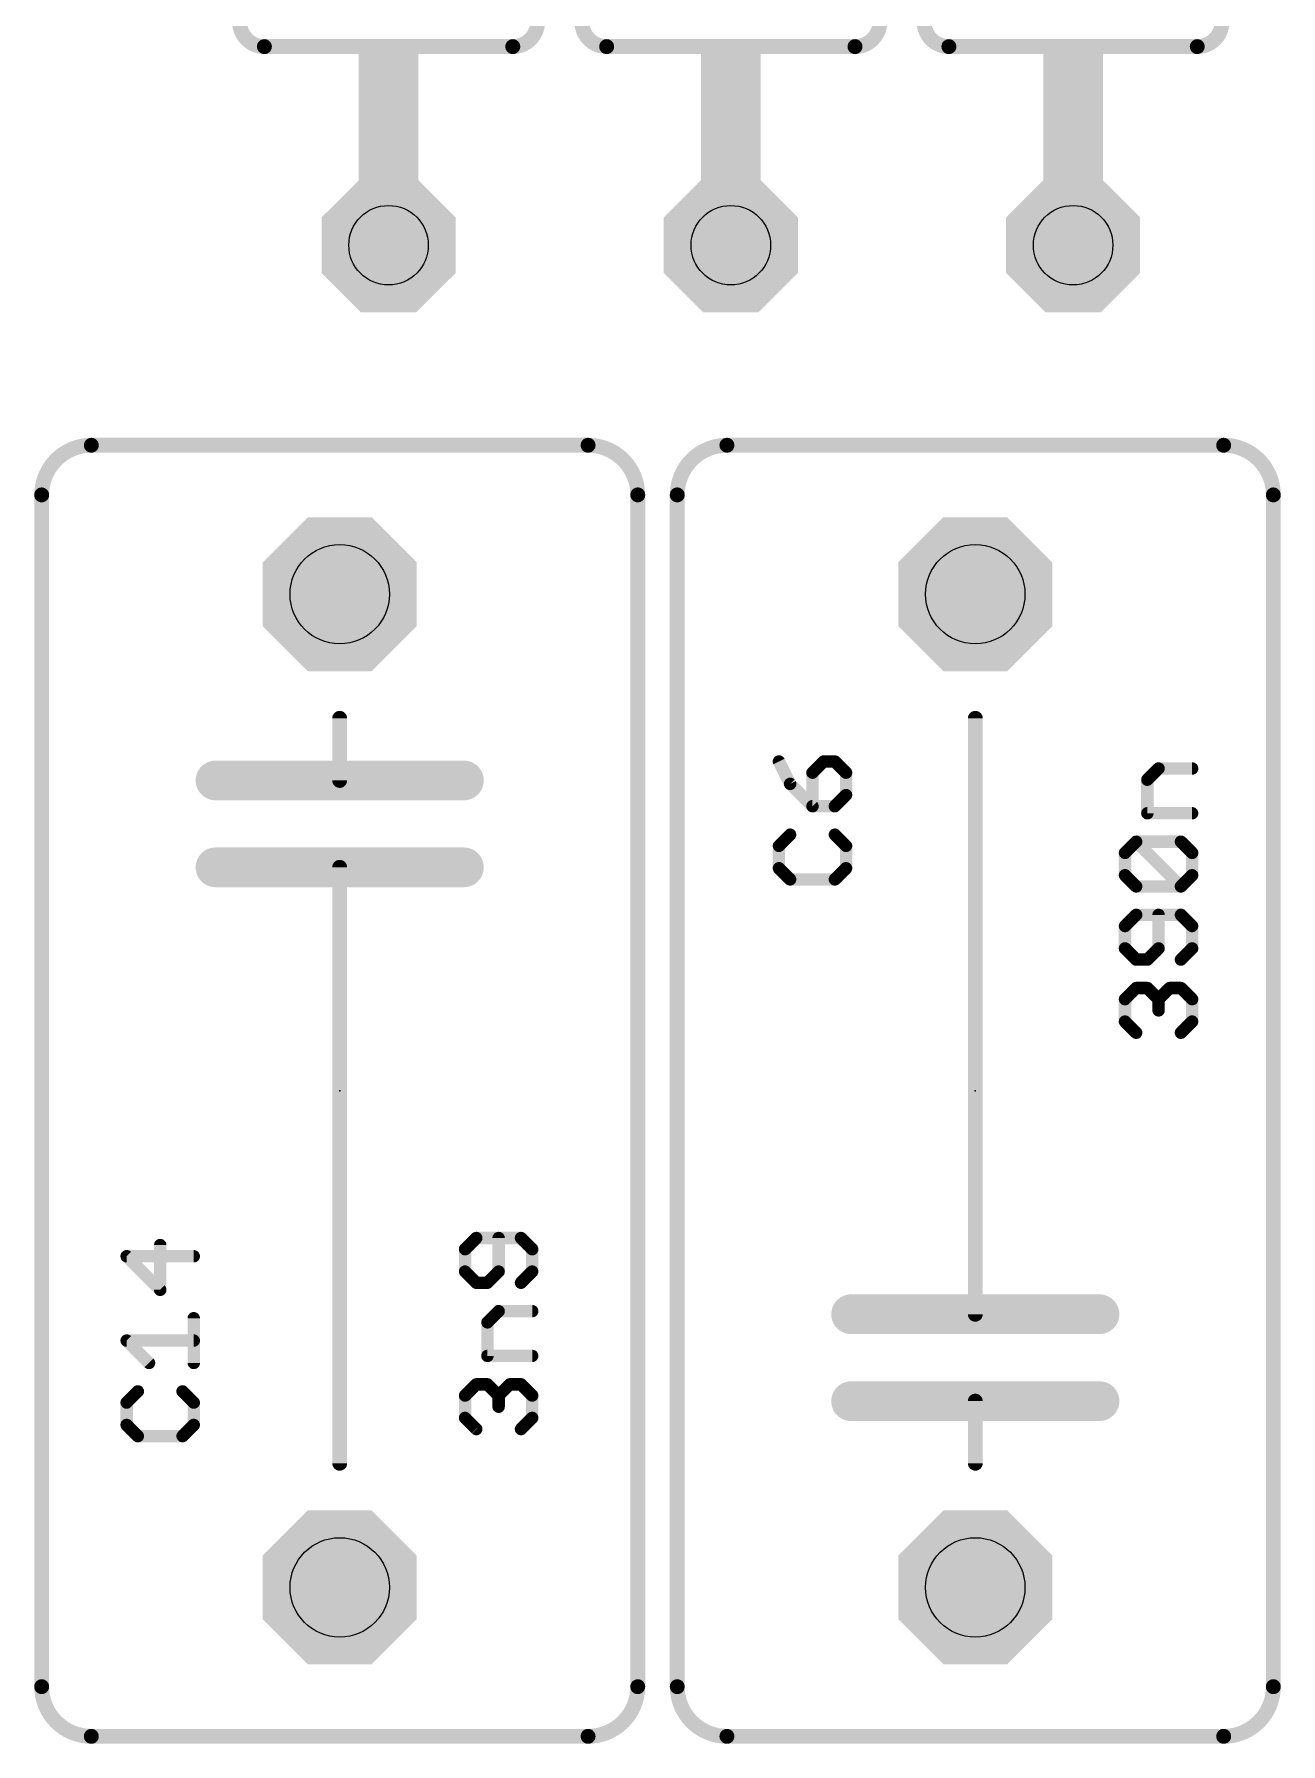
# Model space of a CAD drawing. Header units: inches. Extents: x -5 to 142, y -3 to 122.
# Drawn here: x 108.38 to 121.12, y 47.82 to 65.31 of the extents above; entities that cross this region are included whole.
import ezdxf

# ---------------------------------------------------------------- set-up
doc = ezdxf.new("R2010")
doc.units = ezdxf.units.IN
doc.header["$MEASUREMENT"] = 0
for name, color, linetype in [('17', 82, 'Continuous'), ('21', 253, 'Continuous'), ('23', 7, 'Continuous'), ('25', 253, 'Continuous'), ('27', 253, 'Continuous'), ('29', 253, 'Continuous'), ('44', 253, 'Continuous'), ('51', 253, 'Continuous')]:
    doc.layers.add(name, color=color, linetype=linetype)

# ---------------------------------------------------------------- blocks, each defined once
blk = doc.blocks.new('OCTAGONP')
at = {"const_width": 0.5}
blk.add_lwpolyline([(-0.25, -0.1036), (-0.25, 0.1036), (-0.1036, 0.25), (0.1036, 0.25), (0.25, 0.1036), (0.25, -0.1036), (0.1036, -0.25), (-0.1036, -0.25), (-0.25, -0.1036), (-0.25, 0.1036)], dxfattribs=at)
blk = doc.blocks.new('RECT')
blk.add_solid([(-0.5, -0.5), (0.5, -0.5), (-0.5, 0.5), (0.5, 0.5)])

msp = doc.modelspace()

# ---------------------------------------------------------------- linework, layer by layer
at = {"layer": '21'}
for points, const_width in [([(110.476, 65.436, 0.4142), (110.73, 65.182)], 0.1524), ([(113.27, 65.182, 0.4142), (113.524, 65.436)], 0.1524), ([(113.976, 65.436, 0.4142), (114.23, 65.182)], 0.1524), ([(116.77, 65.182, 0.4142), (117.024, 65.436)], 0.1524), ([(117.476, 65.436, 0.4142), (117.73, 65.182)], 0.1524), ([(120.27, 65.182, 0.4142), (120.524, 65.436)], 0.1524), ([(110.73, 65.2201, 1), (110.73, 65.1439)], 0.0762), ([(110.73, 65.1439, 1), (110.73, 65.2201)], 0.0762), ([(113.27, 65.2201, 1), (113.27, 65.1439)], 0.0762), ([(113.27, 65.1439, 1), (113.27, 65.2201)], 0.0762), ([(114.23, 65.2201, 1), (114.23, 65.1439)], 0.0762), ([(114.23, 65.1439, 1), (114.23, 65.2201)], 0.0762), ([(116.77, 65.2201, 1), (116.77, 65.1439)], 0.0762), ([(116.77, 65.1439, 1), (116.77, 65.2201)], 0.0762), ([(117.73, 65.2201, 1), (117.73, 65.1439)], 0.0762), ([(117.73, 65.1439, 1), (117.73, 65.2201)], 0.0762), ([(120.27, 65.2201, 1), (120.27, 65.1439)], 0.0762), ([(120.27, 65.1439, 1), (120.27, 65.2201)], 0.0762), ([(108.96, 61.104, 0.4142), (108.452, 60.596)], 0.1524), ([(108.96, 61.1421, 1), (108.96, 61.0659)], 0.0762), ([(108.96, 61.0659, 1), (108.96, 61.1421)], 0.0762), ([(114.548, 60.596, 0.4142), (114.04, 61.104)], 0.1524), ([(114.04, 61.1421, 1), (114.04, 61.0659)], 0.0762), ([(114.04, 61.0659, 1), (114.04, 61.1421)], 0.0762), ([(115.46, 61.104, 0.4142), (114.952, 60.596)], 0.1524), ([(115.46, 61.1421, 1), (115.46, 61.0659)], 0.0762), ([(115.46, 61.0659, 1), (115.46, 61.1421)], 0.0762), ([(121.048, 60.596, 0.4142), (120.54, 61.104)], 0.1524), ([(120.54, 61.1421, 1), (120.54, 61.0659)], 0.0762), ([(120.54, 61.0659, 1), (120.54, 61.1421)], 0.0762), ([(108.4901, 60.596, 1), (108.4139, 60.596)], 0.0762), ([(108.4139, 60.596, 1), (108.4901, 60.596)], 0.0762), ([(114.5861, 60.596, 1), (114.5099, 60.596)], 0.0762), ([(114.5099, 60.596, 1), (114.5861, 60.596)], 0.0762), ([(114.9901, 60.596, 1), (114.9139, 60.596)], 0.0762), ([(114.9139, 60.596, 1), (114.9901, 60.596)], 0.0762), ([(121.0861, 60.596, 1), (121.0099, 60.596)], 0.0762), ([(121.0099, 60.596, 1), (121.0861, 60.596)], 0.0762), ([(111.5381, 58.31, 1), (111.4619, 58.31)], 0.0762), ([(118.0381, 58.31, 1), (117.9619, 58.31)], 0.0762), ([(110.23, 57.7766, 1), (110.23, 57.5734)], 0.2032), ([(111.5, 57.7766, 1), (111.5, 57.5734)], 0.2032), ([(111.5, 57.5734, 1), (111.5, 57.7766)], 0.2032), ([(112.77, 57.5734, 1), (112.77, 57.7766)], 0.2032), ([(111.4619, 57.675, 1), (111.5381, 57.675)], 0.0762), ([(110.23, 56.8876, 1), (110.23, 56.6844)], 0.2032), ([(111.5, 56.8876, 1), (111.5, 56.6844)], 0.2032), ([(111.5, 56.6844, 1), (111.5, 56.8876)], 0.2032), ([(111.5381, 56.786, 1), (111.4619, 56.786)], 0.0762), ([(112.77, 56.6844, 1), (112.77, 56.8876)], 0.2032), ([(116.73, 52.3156, 1), (116.73, 52.1124)], 0.2032), ([(118, 52.3156, 1), (118, 52.1124)], 0.2032), ([(118, 52.1124, 1), (118, 52.3156)], 0.2032), ([(119.27, 52.1124, 1), (119.27, 52.3156)], 0.2032), ([(117.9619, 52.214, 1), (118.0381, 52.214)], 0.0762), ([(116.73, 51.4266, 1), (116.73, 51.2234)], 0.2032), ([(118, 51.4266, 1), (118, 51.2234)], 0.2032), ([(118, 51.2234, 1), (118, 51.4266)], 0.2032), ([(119.27, 51.2234, 1), (119.27, 51.4266)], 0.2032), ([(118.0381, 51.325, 1), (117.9619, 51.325)], 0.0762), ([(111.4619, 50.69, 1), (111.5381, 50.69)], 0.0762), ([(117.9619, 50.69, 1), (118.0381, 50.69)], 0.0762), ([(108.452, 48.404, 0.4142), (108.96, 47.896)], 0.1524), ([(108.4901, 48.404, 1), (108.4139, 48.404)], 0.0762), ([(114.04, 47.896, 0.4142), (114.548, 48.404)], 0.1524), ([(114.5861, 48.404, 1), (114.5099, 48.404)], 0.0762), ([(114.952, 48.404, 0.4142), (115.46, 47.896)], 0.1524), ([(114.9901, 48.404, 1), (114.9139, 48.404)], 0.0762), ([(120.54, 47.896, 0.4142), (121.048, 48.404)], 0.1524), ([(121.0861, 48.404, 1), (121.0099, 48.404)], 0.0762), ([(108.4139, 48.404, 1), (108.4901, 48.404)], 0.0762), ([(114.5099, 48.404, 1), (114.5861, 48.404)], 0.0762), ([(114.9139, 48.404, 1), (114.9901, 48.404)], 0.0762), ([(121.0099, 48.404, 1), (121.0861, 48.404)], 0.0762), ([(108.96, 47.9341, 1), (108.96, 47.8579)], 0.0762), ([(108.96, 47.8579, 1), (108.96, 47.9341)], 0.0762), ([(114.04, 47.9341, 1), (114.04, 47.8579)], 0.0762), ([(114.04, 47.8579, 1), (114.04, 47.9341)], 0.0762), ([(115.46, 47.9341, 1), (115.46, 47.8579)], 0.0762), ([(115.46, 47.8579, 1), (115.46, 47.9341)], 0.0762), ([(120.54, 47.9341, 1), (120.54, 47.8579)], 0.0762), ([(120.54, 47.8579, 1), (120.54, 47.9341)], 0.0762)]:
    msp.add_lwpolyline(points, format="xyb", dxfattribs=dict(at, const_width=const_width))
for points, const_width in [([(113.27, 65.182), (110.73, 65.182)], 0.1524), ([(116.77, 65.182), (114.23, 65.182)], 0.1524), ([(120.27, 65.182), (117.73, 65.182)], 0.1524), ([(108.96, 61.104), (114.04, 61.104)], 0.1524), ([(115.46, 61.104), (120.54, 61.104)], 0.1524), ([(108.452, 48.404), (108.452, 60.596)], 0.1524), ([(114.548, 60.596), (114.548, 48.404)], 0.1524), ([(114.952, 48.404), (114.952, 60.596)], 0.1524), ([(121.048, 60.596), (121.048, 48.404)], 0.1524), ([(111.5, 58.31), (111.5, 57.675)], 0.1524), ([(118, 58.31), (118, 52.214)], 0.1524), ([(111.5, 57.675), (110.23, 57.675)], 0.4064), ([(112.77, 57.675), (111.5, 57.675)], 0.4064), ([(111.5, 56.786), (110.23, 56.786)], 0.4064), ([(112.77, 56.786), (111.5, 56.786)], 0.4064), ([(111.5, 50.69), (111.5, 56.786)], 0.1524), ([(116.73, 52.214), (118, 52.214)], 0.4064), ([(118, 52.214), (119.27, 52.214)], 0.4064), ([(116.73, 51.325), (118, 51.325)], 0.4064), ([(118, 51.325), (119.27, 51.325)], 0.4064), ([(118, 50.69), (118, 51.325)], 0.1524), ([(114.04, 47.896), (108.96, 47.896)], 0.1524), ([(120.54, 47.896), (115.46, 47.896)], 0.1524)]:
    msp.add_lwpolyline(points, dxfattribs=dict(at, const_width=const_width))
at = {"layer": '23'}
for p in [(111.5, 54.5), (118, 54.5)]:
    msp.add_point(p, dxfattribs=at)
at = {"layer": '25', "const_width": 0.127}
for points in [[(115.9919, 57.8687), (116.1063, 57.6399)], [(116.4495, 57.8687), (116.3351, 57.7543)], [(116.5639, 57.8687), (116.4495, 57.8687)], [(116.6783, 57.7543), (116.5639, 57.8687)], [(116.3351, 57.7543), (116.3351, 57.4111)], [(116.6783, 57.5255), (116.6783, 57.7543)], [(116.1063, 57.6399), (116.3351, 57.4111)], [(116.5639, 57.4111), (116.6783, 57.5255)], [(116.3351, 57.4111), (116.5639, 57.4111)], [(116.1063, 57.1203), (115.9919, 57.0059)], [(115.9919, 57.0059), (115.9919, 56.7771)], [(116.6783, 57.0059), (116.5639, 57.1203)], [(116.6783, 56.7771), (116.6783, 57.0059)], [(115.9919, 56.7771), (116.1063, 56.6627)], [(116.5639, 56.6627), (116.6783, 56.7771)], [(116.1063, 56.6627), (116.5639, 56.6627)], [(110.0075, 52.8075), (109.3211, 52.8075)], [(109.3211, 52.8075), (109.6643, 52.4643)], [(109.6643, 52.4643), (109.6643, 52.9219)], [(110.0075, 51.7159), (110.0075, 52.1735)], [(109.5499, 51.7159), (109.3211, 51.9447)], [(109.3211, 51.9447), (110.0075, 51.9447)], [(109.4355, 51.4251), (109.3211, 51.3107)], [(110.0075, 51.3107), (109.8931, 51.4251)], [(109.3211, 51.3107), (109.3211, 51.0819)], [(110.0075, 51.0819), (110.0075, 51.3107)], [(109.3211, 51.0819), (109.4355, 50.9675)], [(109.8931, 50.9675), (110.0075, 51.0819)], [(109.4355, 50.9675), (109.8931, 50.9675)]]:
    msp.add_lwpolyline(points, dxfattribs=at)
at = {"layer": '25', "const_width": 0.0635}
for points in [[(116.0203, 57.8829, 1), (115.9635, 57.8545)], [(116.4495, 57.9004, 1), (116.4495, 57.8369)], [(116.472, 57.8462, 1), (116.4271, 57.8911)], [(116.5864, 57.8911, 1), (116.5415, 57.8462)], [(116.5639, 57.8369, 1), (116.5639, 57.9004)], [(116.3669, 57.7543, 1), (116.3034, 57.7543)], [(116.3127, 57.7767, 1), (116.3576, 57.7318)], [(116.7101, 57.7543, 1), (116.6466, 57.7543)], [(116.6558, 57.7318, 1), (116.7008, 57.7767)], [(116.1288, 57.6623, 1), (116.0839, 57.6174)], [(116.0779, 57.6257, 1), (116.1347, 57.6541)], [(116.6466, 57.5255, 1), (116.7101, 57.5255)], [(116.7008, 57.503, 1), (116.6558, 57.5479)], [(116.3351, 57.4428, 1), (116.3351, 57.3793)], [(116.3034, 57.4111, 1), (116.3669, 57.4111)], [(116.3127, 57.3886, 1), (116.3576, 57.4335)], [(116.5415, 57.4335, 1), (116.5864, 57.3886)], [(116.5639, 57.3793, 1), (116.5639, 57.4428)], [(116.0237, 57.0059, 1), (115.9602, 57.0059)], [(115.9695, 57.0283, 1), (116.0144, 56.9834)], [(116.1288, 57.0978, 1), (116.0839, 57.1427)], [(116.5864, 57.1427, 1), (116.5415, 57.0978)], [(116.7101, 57.0059, 1), (116.6466, 57.0059)], [(116.6558, 56.9834, 1), (116.7008, 57.0283)], [(116.0144, 56.7995, 1), (115.9695, 56.7546)], [(116.7008, 56.7546, 1), (116.6558, 56.7995)], [(115.9602, 56.7771, 1), (116.0237, 56.7771)], [(116.1063, 56.6944, 1), (116.1063, 56.6309)], [(116.0839, 56.6402, 1), (116.1288, 56.6851)], [(116.5415, 56.6851, 1), (116.5864, 56.6402)], [(116.5639, 56.6309, 1), (116.5639, 56.6944)], [(116.6466, 56.7771, 1), (116.7101, 56.7771)], [(109.3211, 52.8393, 1), (109.3211, 52.7758)], [(109.3436, 52.83, 1), (109.2987, 52.7851)], [(109.6961, 52.9219, 1), (109.6326, 52.9219)], [(110.0075, 52.7758, 1), (110.0075, 52.8393)], [(109.6326, 52.4643, 1), (109.6961, 52.4643)], [(109.6419, 52.4419, 1), (109.6868, 52.4868)], [(110.0393, 52.1735, 1), (109.9758, 52.1735)], [(109.3211, 51.9765, 1), (109.3211, 51.913)], [(109.3436, 51.9672, 1), (109.2987, 51.9223)], [(110.0075, 51.913, 1), (110.0075, 51.9765)], [(109.5275, 51.6935, 1), (109.5724, 51.7384)], [(109.9758, 51.7159, 1), (110.0393, 51.7159)], [(109.458, 51.4026, 1), (109.4131, 51.4475)], [(109.9156, 51.4475, 1), (109.8707, 51.4026)], [(109.3529, 51.3107, 1), (109.2894, 51.3107)], [(109.2987, 51.3331, 1), (109.3436, 51.2882)], [(110.0393, 51.3107, 1), (109.9758, 51.3107)], [(109.985, 51.2882, 1), (110.03, 51.3331)], [(109.2894, 51.0819, 1), (109.3529, 51.0819)], [(109.3436, 51.1043, 1), (109.2987, 51.0594)], [(109.9758, 51.0819, 1), (110.0393, 51.0819)], [(110.03, 51.0594, 1), (109.985, 51.1043)], [(109.4355, 50.9992, 1), (109.4355, 50.9358)], [(109.4131, 50.945, 1), (109.458, 50.99)], [(109.8707, 50.99, 1), (109.9156, 50.945)], [(109.8931, 50.9358, 1), (109.8931, 50.9992)]]:
    msp.add_lwpolyline(points, format="xyb", dxfattribs=at)
at = {"layer": '27', "const_width": 0.127}
for points in [[(119.7597, 57.6823), (119.8741, 57.7967)], [(119.7597, 57.3391), (119.7597, 57.6823)], [(119.8741, 57.7967), (120.2173, 57.7967)], [(120.2173, 57.3391), (119.7597, 57.3391)], [(119.5309, 56.9339), (119.6453, 57.0483)], [(119.6453, 57.0483), (120.1029, 57.0483)], [(120.1029, 56.5907), (119.6453, 57.0483)], [(120.1029, 57.0483), (120.2173, 56.9339)], [(119.5309, 56.7051), (119.5309, 56.9339)], [(120.2173, 56.9339), (120.2173, 56.7051)], [(119.6453, 56.5907), (119.5309, 56.7051)], [(120.2173, 56.7051), (120.1029, 56.5907)], [(120.1029, 56.5907), (119.6453, 56.5907)], [(119.6453, 56.2998), (119.5309, 56.1854)], [(120.1029, 56.2998), (119.6453, 56.2998)], [(119.8741, 55.9566), (119.8741, 56.2998)], [(120.2173, 56.1854), (120.1029, 56.2998)], [(119.5309, 56.1854), (119.5309, 55.9566)], [(120.2173, 55.9566), (120.2173, 56.1854)], [(119.5309, 55.9566), (119.6453, 55.8423)], [(119.7597, 55.8423), (119.8741, 55.9566)], [(120.1029, 55.8423), (120.2173, 55.9566)], [(119.6453, 55.8423), (119.7597, 55.8423)], [(119.5309, 55.437), (119.6453, 55.5514)], [(119.5309, 55.2082), (119.5309, 55.437)], [(119.6453, 55.5514), (119.7597, 55.5514)], [(119.7597, 55.5514), (119.8741, 55.437)], [(119.8741, 55.437), (119.9885, 55.5514)], [(119.8741, 55.437), (119.8741, 55.3226)], [(119.9885, 55.5514), (120.1029, 55.5514)], [(120.1029, 55.5514), (120.2173, 55.437)], [(120.2173, 55.437), (120.2173, 55.2082)], [(119.6453, 55.0938), (119.5309, 55.2082)], [(120.2173, 55.2082), (120.1029, 55.0938)], [(112.8965, 52.9939), (112.7821, 52.8795)], [(113.3541, 52.9939), (112.8965, 52.9939)], [(113.1253, 52.6507), (113.1253, 52.9939)], [(113.4685, 52.8795), (113.3541, 52.9939)], [(112.7821, 52.8795), (112.7821, 52.6507)], [(113.4685, 52.6507), (113.4685, 52.8795)], [(112.7821, 52.6507), (112.8965, 52.5363)], [(113.0109, 52.5363), (113.1253, 52.6507)], [(113.3541, 52.5363), (113.4685, 52.6507)], [(112.8965, 52.5363), (113.0109, 52.5363)], [(113.0109, 52.1311), (113.1253, 52.2455)], [(113.1253, 52.2455), (113.4685, 52.2455)], [(113.0109, 51.7879), (113.0109, 52.1311)], [(113.4685, 51.7879), (113.0109, 51.7879)], [(112.7821, 51.3827), (112.8965, 51.4971)], [(112.7821, 51.1539), (112.7821, 51.3827)], [(112.8965, 51.4971), (113.0109, 51.4971)], [(113.0109, 51.4971), (113.1253, 51.3827)], [(113.1253, 51.3827), (113.2397, 51.4971)], [(113.1253, 51.3827), (113.1253, 51.2683)], [(113.2397, 51.4971), (113.3541, 51.4971)], [(113.3541, 51.4971), (113.4685, 51.3827)], [(113.4685, 51.3827), (113.4685, 51.1539)], [(112.8965, 51.0395), (112.7821, 51.1539)], [(113.4685, 51.1539), (113.3541, 51.0395)]]:
    msp.add_lwpolyline(points, dxfattribs=at)
at = {"layer": '27', "const_width": 0.0635}
for points in [[(119.7915, 57.6823, 1), (119.728, 57.6823)], [(119.7373, 57.7047, 1), (119.7822, 57.6598)], [(119.8741, 57.8284, 1), (119.8741, 57.7649)], [(119.8966, 57.7742, 1), (119.8517, 57.8191)], [(120.2173, 57.7649, 1), (120.2173, 57.8284)], [(119.7597, 57.3708, 1), (119.7597, 57.3073)], [(119.728, 57.3391, 1), (119.7915, 57.3391)], [(120.2173, 57.3073, 1), (120.2173, 57.3708)], [(119.6453, 57.08, 1), (119.6453, 57.0165)], [(119.6678, 57.0707, 1), (119.6229, 57.0258)], [(119.6678, 57.0258, 1), (119.6229, 57.0707)], [(120.1254, 57.0707, 1), (120.0805, 57.0258)], [(120.1029, 57.0165, 1), (120.1029, 57.08)], [(119.5627, 56.9339, 1), (119.4992, 56.9339)], [(119.5085, 56.9563, 1), (119.5534, 56.9114)], [(120.2491, 56.9339, 1), (120.1856, 56.9339)], [(120.1948, 56.9114, 1), (120.2398, 56.9563)], [(119.4992, 56.7051, 1), (119.5627, 56.7051)], [(119.5534, 56.7275, 1), (119.5085, 56.6826)], [(120.1856, 56.7051, 1), (120.2491, 56.7051)], [(120.2398, 56.6826, 1), (120.1948, 56.7275)], [(119.6453, 56.6224, 1), (119.6453, 56.5589)], [(119.6229, 56.5682, 1), (119.6678, 56.6131)], [(120.0805, 56.6131, 1), (120.1254, 56.5682)], [(120.0805, 56.5682, 1), (120.1254, 56.6131)], [(120.1029, 56.5589, 1), (120.1029, 56.6224)], [(119.6453, 56.3316, 1), (119.6453, 56.2681)], [(119.6678, 56.2774, 1), (119.6229, 56.3223)], [(119.9059, 56.2998, 1), (119.8424, 56.2998)], [(120.1254, 56.3223, 1), (120.0805, 56.2774)], [(120.1029, 56.2681, 1), (120.1029, 56.3316)], [(119.5627, 56.1854, 1), (119.4992, 56.1854)], [(119.5085, 56.2079, 1), (119.5534, 56.163)], [(120.2491, 56.1854, 1), (120.1856, 56.1854)], [(120.1948, 56.163, 1), (120.2398, 56.2079)], [(119.4992, 55.9566, 1), (119.5627, 55.9566)], [(119.5534, 55.9791, 1), (119.5085, 55.9342)], [(119.8424, 55.9566, 1), (119.9059, 55.9566)], [(119.8966, 55.9342, 1), (119.8517, 55.9791)], [(120.1856, 55.9566, 1), (120.2491, 55.9566)], [(120.2398, 55.9342, 1), (120.1948, 55.9791)], [(119.6453, 55.874, 1), (119.6453, 55.8105)], [(119.6229, 55.8198, 1), (119.6678, 55.8647)], [(119.7373, 55.8647, 1), (119.7822, 55.8198)], [(119.7597, 55.8105, 1), (119.7597, 55.874)], [(120.0805, 55.8647, 1), (120.1254, 55.8198)], [(119.5627, 55.437, 1), (119.4992, 55.437)], [(119.5085, 55.4595, 1), (119.5534, 55.4146)], [(119.6453, 55.5832, 1), (119.6453, 55.5197)], [(119.6678, 55.529, 1), (119.6229, 55.5739)], [(119.7822, 55.5739, 1), (119.7373, 55.529)], [(119.7597, 55.5197, 1), (119.7597, 55.5832)], [(119.9059, 55.437, 1), (119.8424, 55.437)], [(119.8517, 55.4595, 1), (119.8966, 55.4146)], [(119.8517, 55.4146, 1), (119.8966, 55.4595)], [(119.9885, 55.5832, 1), (119.9885, 55.5197)], [(120.011, 55.529, 1), (119.9661, 55.5739)], [(120.1254, 55.5739, 1), (120.0805, 55.529)], [(120.1029, 55.5197, 1), (120.1029, 55.5832)], [(120.2491, 55.437, 1), (120.1856, 55.437)], [(120.1948, 55.4146, 1), (120.2398, 55.4595)], [(119.5534, 55.2307, 1), (119.5085, 55.1858)], [(119.8424, 55.3226, 1), (119.9059, 55.3226)], [(120.2398, 55.1858, 1), (120.1948, 55.2307)], [(119.4992, 55.2082, 1), (119.5627, 55.2082)], [(119.6229, 55.0714, 1), (119.6678, 55.1163)], [(120.0805, 55.1163, 1), (120.1254, 55.0714)], [(120.1856, 55.2082, 1), (120.2491, 55.2082)], [(112.8965, 53.0257, 1), (112.8965, 52.9622)], [(112.919, 52.9715, 1), (112.8741, 53.0164)], [(113.1571, 52.9939, 1), (113.0936, 52.9939)], [(113.3766, 53.0164, 1), (113.3317, 52.9715)], [(113.3541, 52.9622, 1), (113.3541, 53.0257)], [(112.8139, 52.8795, 1), (112.7504, 52.8795)], [(112.7597, 52.902, 1), (112.8046, 52.8571)], [(113.5003, 52.8795, 1), (113.4368, 52.8795)], [(113.446, 52.8571, 1), (113.491, 52.902)], [(112.7504, 52.6507, 1), (112.8139, 52.6507)], [(112.8046, 52.6732, 1), (112.7597, 52.6283)], [(113.0936, 52.6507, 1), (113.1571, 52.6507)], [(113.1478, 52.6283, 1), (113.1029, 52.6732)], [(113.4368, 52.6507, 1), (113.5003, 52.6507)], [(113.491, 52.6283, 1), (113.446, 52.6732)], [(112.8965, 52.5681, 1), (112.8965, 52.5046)], [(112.8741, 52.5139, 1), (112.919, 52.5588)], [(112.9885, 52.5588, 1), (113.0334, 52.5139)], [(113.0109, 52.5046, 1), (113.0109, 52.5681)], [(113.3317, 52.5588, 1), (113.3766, 52.5139)], [(113.1253, 52.2773, 1), (113.1253, 52.2138)], [(113.1478, 52.2231, 1), (113.1029, 52.268)], [(113.4685, 52.2138, 1), (113.4685, 52.2773)], [(113.0427, 52.1311, 1), (112.9792, 52.1311)], [(112.9885, 52.1536, 1), (113.0334, 52.1087)], [(113.0109, 51.8197, 1), (113.0109, 51.7562)], [(112.9792, 51.7879, 1), (113.0427, 51.7879)], [(113.4685, 51.7562, 1), (113.4685, 51.8197)], [(112.8139, 51.3827, 1), (112.7504, 51.3827)], [(112.7597, 51.4051, 1), (112.8046, 51.3602)], [(112.8965, 51.5288, 1), (112.8965, 51.4653)], [(112.919, 51.4746, 1), (112.8741, 51.5195)], [(113.0334, 51.5195, 1), (112.9885, 51.4746)], [(113.0109, 51.4653, 1), (113.0109, 51.5288)], [(113.1571, 51.3827, 1), (113.0936, 51.3827)], [(113.1029, 51.4051, 1), (113.1478, 51.3602)], [(113.1029, 51.3602, 1), (113.1478, 51.4051)], [(113.2397, 51.5288, 1), (113.2397, 51.4653)], [(113.2622, 51.4746, 1), (113.2173, 51.5195)], [(113.3766, 51.5195, 1), (113.3317, 51.4746)], [(113.3541, 51.4653, 1), (113.3541, 51.5288)], [(113.5003, 51.3827, 1), (113.4368, 51.3827)], [(113.446, 51.3602, 1), (113.491, 51.4051)], [(113.0936, 51.2683, 1), (113.1571, 51.2683)], [(112.7504, 51.1539, 1), (112.8139, 51.1539)], [(112.8046, 51.1763, 1), (112.7597, 51.1314)], [(112.8741, 51.017, 1), (112.919, 51.062)], [(113.3317, 51.062, 1), (113.3766, 51.017)], [(113.4368, 51.1539, 1), (113.5003, 51.1539)], [(113.491, 51.1314, 1), (113.446, 51.1763)]]:
    msp.add_lwpolyline(points, format="xyb", dxfattribs=at)
at = {"layer": '44'}
for centre, radius in [((112, 63.15), 0.4064), ((115.5, 63.15), 0.4064), ((119, 63.15), 0.4064), ((111.5, 59.58), 0.508), ((118, 59.58), 0.508), ((111.5, 49.42), 0.508), ((118, 49.42), 0.508)]:
    msp.add_circle(centre, radius, dxfattribs=at)
at = {"layer": '51', "const_width": 0.6096}
for points in [[(112, 63.15), (112, 64.42)], [(115.5, 63.15), (115.5, 64.42)], [(119, 63.15), (119, 64.42)]]:
    msp.add_lwpolyline(points, dxfattribs=at)
at = {"layer": '51', "const_width": 0.3048}
for points in [[(112.1524, 64.42, 1), (111.8476, 64.42)], [(115.6524, 64.42, 1), (115.3476, 64.42)], [(119.1524, 64.42, 1), (118.8476, 64.42)], [(111.8476, 63.15, 1), (112.1524, 63.15)], [(115.3476, 63.15, 1), (115.6524, 63.15)], [(118.8476, 63.15, 1), (119.1524, 63.15)]]:
    msp.add_lwpolyline(points, format="xyb", dxfattribs=at)

# ---------------------------------------------------------------- block references
at = {"layer": '17'}
for p, xscale, yscale, rotation in [((112, 63.15), 1.2192, 1.2192, 90), ((115.5, 63.15), 1.2192, 1.2192, 90), ((119, 63.15), 1.2192, 1.2192, 90), ((111.5, 59.58), 1.4224, 1.4224, 270), ((118, 59.58), 1.4224, 1.4224, 90), ((111.5, 49.42), 1.4224, 1.4224, 270), ((118, 49.42), 1.4224, 1.4224, 90)]:
    msp.add_blockref('OCTAGONP', p, dxfattribs=dict(at, xscale=xscale, yscale=yscale, rotation=rotation))
at = {"layer": '21', "xscale": 0.8636, "yscale": 0.6096, "rotation": 90}
for p in [(112, 64.7502), (115.5, 64.7502), (119, 64.7502)]:
    msp.add_blockref('RECT', p, dxfattribs=at)
at = {"layer": '29'}
for p, xscale, yscale, rotation in [((112, 63.15), 1.3716, 1.3716, 90), ((115.5, 63.15), 1.3716, 1.3716, 90), ((119, 63.15), 1.3716, 1.3716, 90), ((111.5, 59.58), 1.5748, 1.5748, 270), ((118, 59.58), 1.5748, 1.5748, 90), ((111.5, 49.42), 1.5748, 1.5748, 270), ((118, 49.42), 1.5748, 1.5748, 90)]:
    msp.add_blockref('OCTAGONP', p, dxfattribs=dict(at, xscale=xscale, yscale=yscale, rotation=rotation))

doc.saveas('drawing.dxf')
